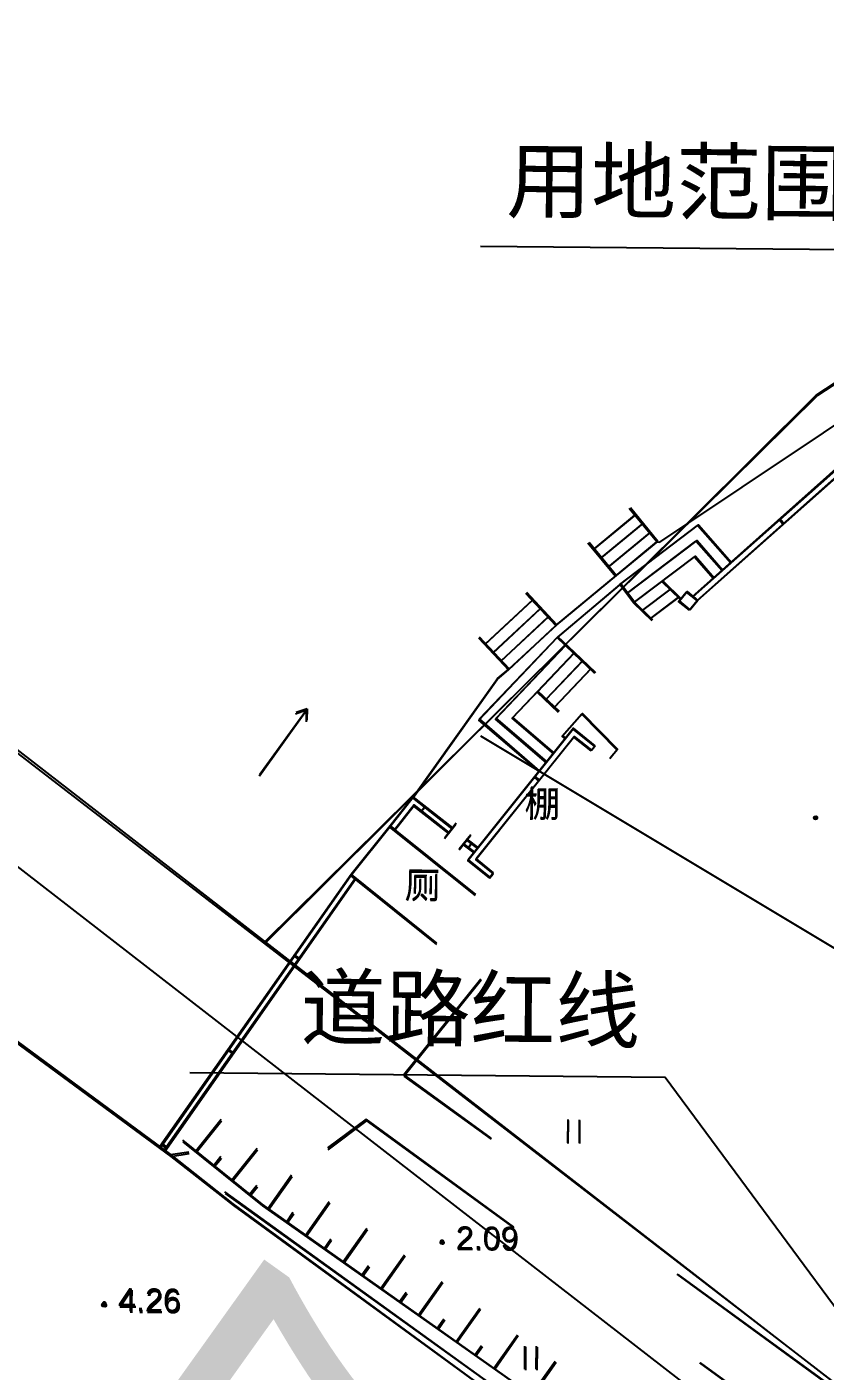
# Model space of a CAD drawing. Header units: millimetres. Extents: x 2463 to 59352, y -11079 to 11941.
# Drawn here: x 6162.3 to 6196.9, y 1732.2 to 1790.5 of the extents above; entities that cross this region are included whole.
import ezdxf
from ezdxf.enums import TextEntityAlignment as Align

# ---------------------------------------------------------------- set-up
doc = ezdxf.new("R2010")
doc.units = ezdxf.units.MM
doc.header["$LTSCALE"] = 10
doc.linetypes.add('X6', pattern=[2, 1, -1])
for name, color, linetype in [('1：500地形', 8, 'Continuous'), ('GH-水系', 5, 'Continuous'), ('Other', 7, 'Continuous'), ('RD-侧石线', 5, 'Continuous'), ('RD-红线', 7, 'Continuous'), ('Txt-txt', 7, 'Continuous'), ('植被层', 3, 'Continuous'), ('路名', 7, 'Continuous')]:
    doc.layers.add(name, color=color, linetype=linetype)
doc.styles.add('DIMST', font='', dxfattribs={"width": 0.8})
doc.styles.get("Standard").update_dxf_attribs({"font": 'arial.ttf'})
doc.styles.get('DIMST').set_extended_font_data('SimSun')
doc.linetypes.add('10422', pattern='A,2,[150,AAA.SHX,S=1,R=0,X=0,Y=1],2,[177,AAA.SHX,S=1,R=0,X=0,Y=0.8],1e-09', length=4.000000001)
doc.linetypes.add('444', pattern='A,4.5,[145,AAA.SHX,S=1,R=0,X=0,Y=1],4.5,-0.5,[146,AAA.SHX,S=1,R=0,X=0,Y=0],-0.5', length=10)

# ---------------------------------------------------------------- blocks, each defined once
blk = doc.blocks.new('720100000')
at = {"const_width": 0.2}
blk.add_lwpolyline([(-0.1, 0, 1), (0.1, 0, 1)], format="xyb", close=True, dxfattribs=at)
blk = doc.blocks.new('380407017')
at = {"linetype": 'Continuous', "flags": 128}
blk.add_lwpolyline([(0, -0.5), (0, 1.1)], dxfattribs=at)
blk = doc.blocks.new('810602002')
for p, q in [((-0.5, -1), (-0.5, 1)), ((0.5, -1), (0.5, 1))]:
    blk.add_line(p, q)
blk = doc.blocks.new('261301000')
for p, q in [((0, 0), (7, 0)), ((7, 0), (6.180847955711008, 0.573576436351046)), ((7, 0), (6.180847955711008, -0.573576436351046))]:
    blk.add_line(p, q)

msp = doc.modelspace()

# ---------------------------------------------------------------- linework, layer by layer
at = {"layer": '1：500地形', "color": 251, "linetype": 'Continuous'}
for p, q in [((6117.011469734747, 1779.601440172066), (6168.552284962296, 1741.617907199898)), ((6186.945638054081, 1767.89179087326), (6188.735972831464, 1769.367722905596)), ((6189.690126363859, 1768.210315980372), (6188.49606249112, 1769.658739013486)), ((6187.263689270856, 1767.505988405441), (6189.054023988692, 1768.981920438242)), ((6194.999549375761, 1769.167623819672), (6195.165368412303, 1768.980529843719)), ((6186.705727712515, 1768.182806504779), (6187.899791585254, 1766.734383470734)), ((6187.581740428026, 1767.120185938087), (6189.372075145862, 1768.596117970888)), ((6187.899791585254, 1766.734383470734), (6189.690126363859, 1768.210315980372)), ((6188.681342499362, 1765.571773271431), (6189.90243567477, 1766.494448303134)), ((6189.90243567477, 1766.494448303134), (6190.696615235387, 1765.71888407495)), ((6185.302664067045, 1764.593340549507), (6184.000946602815, 1765.990831854177)), ((6189.039063421866, 1765.222437467781), (6190.260156656879, 1766.145112499484)), ((6189.396784343147, 1764.873101187293), (6190.617877578103, 1765.795776218996)), ((6182.22463886472, 1763.776180241612), (6184.28028174097, 1765.690944260341)), ((6182.565432953505, 1763.41031233769), (6184.621075829813, 1765.325076356885)), ((6189.475522059978, 1764.796209042781), (6188.681342499362, 1765.571773271431)), ((6182.906227041125, 1763.044443957862), (6184.96186997826, 1764.959208453429)), ((6183.24702112991, 1762.678576054406), (6185.302664067045, 1764.593340549507)), ((6181.945303665738, 1764.076067358144), (6183.24702112991, 1762.678576054406)), ((6186.080314051973, 1763.384800838196), (6184.487000844414, 1761.714349876047)), ((6186.442122418988, 1763.039699761086), (6184.848809272315, 1761.369249275309)), ((6186.995599579795, 1762.511780912877), (6186.080314051973, 1763.384800838196)), ((6186.803930845666, 1762.694598683045), (6185.210617698935, 1761.024148197734)), ((6184.487000844414, 1761.714349876047), (6185.402286373459, 1760.841330427565)), ((6186.977401808517, 1759.348810611182), (6186.820806754376, 1759.153930988517)), ((6184.355480397035, 1758.011001830344), (6184.550359842049, 1757.854407134355)), ((6179.601575914219, 1756.723722796311), (6179.446877876211, 1756.527334318851)), ((6178.081799214679, 1755.871578264871), (6178.277705280258, 1755.716269332339)), ((6180.791112437293, 1755.786708633304), (6180.636414399285, 1755.590320155845)), ((6181.418434238733, 1755.293697032967), (6181.26867538519, 1755.093516359926)), ((6181.620996763611, 1755.142156510969), (6181.471237850465, 1754.941975838394)), ((6182.39490331858, 1753.645983038825), (6182.55149837144, 1753.840862185118)), ((6173.930041672693, 1750.272705450543), (6174.134470796302, 1750.128800012992)), ((6171.051934708697, 1746.184123689663), (6171.256363772643, 1746.040218252112)), ((6168.173827685097, 1742.095541928784), (6168.378256808706, 1741.951636491232)), ((6168.552284962296, 1741.617907199898), (6169.343266542159, 1741.737690862157)), ((6170.426807480429, 1741.153268337139), (6170.740879273131, 1741.54231672071)), ((6171.983002444236, 1739.896980924421), (6172.29707423816, 1740.286029784829)), ((6173.589412860312, 1738.707096022908), (6173.878213813443, 1739.1152556449)), ((6175.222049917125, 1737.551892452297), (6175.510850928638, 1737.960051597451)), ((6176.854686972658, 1736.396688405779), (6177.143487984113, 1736.804847550002)), ((6178.48732402819, 1735.24148435833), (6178.776125039703, 1735.649643503019)), ((6180.119961083723, 1734.086280310881), (6180.408762095236, 1734.49443945557)), ((6181.75259819886, 1732.931076263432), (6182.041399152049, 1733.339235884958))]:
    msp.add_line(p, q, dxfattribs=at)
at = {"layer": '1：500地形', "color": 8, "linetype": 'Continuous'}
for p, q in [((6186.898045238197, 1767.860298227408), (6188.684609755206, 1769.340791884699)), ((6189.641712194863, 1768.185822222737), (6188.44395794123, 1769.631195014697)), ((6187.217079384865, 1767.475308340398), (6189.003643901759, 1768.955801997688)), ((6194.948676282513, 1769.156668804475), (6195.114971970239, 1768.969998656195)), ((6186.657393424104, 1768.150701357872), (6187.855147678087, 1766.705328565911)), ((6187.53611353136, 1767.090318452456), (6189.322678048311, 1768.570812109747)), ((6187.855147678087, 1766.705328565911), (6189.641712194863, 1768.185822222737)), ((6188.639661289608, 1765.544715482165), (6189.858397217091, 1766.470501977839)), ((6189.858397217091, 1766.470501977839), (6190.654552291178, 1765.696965701301)), ((6185.263489347913, 1764.557668247149), (6183.958211783409, 1765.951834835932)), ((6188.998272054801, 1765.196292866842), (6190.217007980538, 1766.122079360654)), ((6189.356882819995, 1764.847870250587), (6190.575618744102, 1765.773656743002)), ((6182.187558356645, 1763.732659981475), (6184.238310920688, 1765.652661028673)), ((6182.529284499093, 1763.367662387323), (6184.580037063077, 1765.287663434987)), ((6189.435816367421, 1764.771179209352), (6188.639661289608, 1765.544715482165)), ((6182.871010641598, 1763.002664793637), (6184.921763205466, 1764.922665840835)), ((6183.212736784046, 1762.637667199486), (6185.263489347913, 1764.557668247149)), ((6181.907459219367, 1764.031833788735), (6183.212736784046, 1762.637667199486)), ((6186.044219233068, 1763.351115819887), (6184.45517176614, 1761.676606906933)), ((6186.406906652179, 1763.006938778219), (6184.817859185192, 1761.332429865264)), ((6186.961728447264, 1762.480433269293), (6186.044219233068, 1763.351115819887)), ((6186.769594071289, 1762.662761736085), (6185.180546604302, 1760.988252823596)), ((6184.45517176614, 1761.676606906933), (6185.372680980277, 1760.805924356804)), ((6186.951598003538, 1759.317426728905), (6186.795500495095, 1759.122148548142)), ((6184.333097238299, 1757.972935430129), (6184.528375419004, 1757.816837921162)), ((6147.620577750758, 1756.897475284413), (6168.571764241295, 1741.539587381185)), ((6179.582491443756, 1756.673535623942), (6179.428294776679, 1756.476753033587)), ((6178.064893131233, 1755.81751751423), (6178.26119466391, 1755.662708896101)), ((6180.77441400281, 1755.739558254258), (6180.620217335791, 1755.542775664368)), ((6181.402991204379, 1755.248148342018), (6181.253743389943, 1755.047586406936)), ((6181.605939524396, 1755.097124703118), (6181.456691710018, 1754.896562768035)), ((6182.383659636691, 1753.602930052561), (6182.539757145192, 1753.798208232858)), ((6173.927429171368, 1750.208073607535), (6174.132224624949, 1750.064690127858)), ((6171.059759580561, 1746.112164536846), (6171.264555034142, 1745.968781057169)), ((6168.192089989696, 1742.016255465691), (6168.396885443277, 1741.872871985548)), ((6168.571764241295, 1741.539587381185), (6169.362437735401, 1741.66138814332)), ((6170.447465751118, 1741.079730904084), (6170.760544218852, 1741.46957942972)), ((6172.006859854011, 1739.827417033148), (6172.319938321745, 1740.217265559249)), ((6173.616299835123, 1738.64163329348), (6173.904058866525, 1739.050527827238)), ((6175.251877970675, 1737.490597168338), (6175.539637002019, 1737.899491702095)), ((6176.887456106344, 1736.339561042731), (6177.175215137688, 1736.748455576488)), ((6178.52303424178, 1735.188524916657), (6178.81079327324, 1735.59741945088)), ((6180.158612377449, 1734.037488790584), (6180.446371408792, 1734.446383325272)), ((6181.794190512943, 1732.886452665442), (6182.081949544345, 1733.295347199664))]:
    msp.add_line(p, q, dxfattribs=at)
at = {"layer": '1：500地形', "color": 251}
for p, q in [((6169.648709997275, 1741.781411566661), (6170.752094191763, 1743.148201960959)), ((6171.204904962362, 1740.525124630314), (6172.30828915685, 1741.891915024613)), ((6172.773094333157, 1739.284698285051), (6173.80253443969, 1740.739594642428)), ((6174.40573138869, 1738.129494238068), (6175.435171495223, 1739.584390595444)), ((6176.03836844428, 1736.974290190619), (6177.067808550755, 1738.429186548461)), ((6177.671005499813, 1735.81908614317), (6178.700445606346, 1737.273982501012)), ((6179.303642556568, 1734.663882573024), (6180.333082663101, 1736.1187789304)), ((6180.9362796121, 1733.508678525575), (6181.965719778238, 1734.963574882951)), ((6182.568916727296, 1732.353474478592), (6183.598356833771, 1733.808370836434)), ((6184.201553782828, 1731.198270431143), (6185.230993889361, 1732.653166788985))]:
    msp.add_line(p, q, dxfattribs=at)
at = {"layer": '1：500地形', "color": 8}
for p, q in [((6169.667768699614, 1741.705887840018), (6170.767663231558, 1743.075487815198)), ((6171.227162802623, 1740.453573968616), (6172.327057334509, 1741.823173944727)), ((6172.798510767318, 1739.217151356284), (6173.824236782764, 1740.674668636993)), ((6174.434088902986, 1738.066115230677), (6175.4598149182, 1739.52363251092)), ((6176.06966703848, 1736.915079105534), (6177.095393053694, 1738.372596385312)), ((6177.705245174091, 1735.764042979927), (6178.730971189305, 1737.221560259704)), ((6179.340823309585, 1734.613006853388), (6180.36654932509, 1736.070524134097)), ((6180.976401445254, 1733.461970728245), (6182.002127460701, 1734.919488008954)), ((6182.611979580806, 1732.310934602638), (6183.637705596253, 1733.768451883347)), ((6184.247557716417, 1731.15989847703), (6185.273283731864, 1732.617415757739))]:
    msp.add_line(p, q, dxfattribs=at)
at = {"layer": '1：500地形', "color": 8, "linetype": '10422', "flags": 128}
for points in [[(6189.641712194863, 1768.185822222737), (6189.769019519126, 1768.169754549284), (6200.440719452368, 1775.295440233202), (6209.700034836396, 1781.423835460451), (6218.023151492207, 1787.015710390528), (6218.279089234917, 1787.183337445726), (6218.772452707724, 1787.389890278579), (6238.783222201369, 1795.814676475135), (6239.698942509744, 1796.200279012211), (6240.229937577302, 1796.48357080238), (6252.504120062718, 1802.911480410379), (6252.904365576311, 1803.075054618419), (6253.412115792833, 1803.180504689348), (6292.228777435872, 1809.428074127884), (6301.864931733146, 1810.845688801148)], [(6185.263489347913, 1764.557668247149), (6187.855147678087, 1766.705328565911)], [(6188.034765576625, 1766.341020182595), (6185.318844394789, 1764.039469903224)], [(6179.06176158882, 1757.081573794019), (6182.707789522103, 1762.218189830781), (6183.212736784046, 1762.637667199486)]]:
    msp.add_lwpolyline(points, dxfattribs=at)
at = {"layer": '1：500地形', "color": 8, "linetype": '10422', "extrusion": (-0.02249646185367215, 0.003258727077910039, 0.9997416115686583), "flags": 128}
for points, elevation in [([(-2637.261749500969, 5870.701889688739), (-2637.264098541665, 5870.830185468053), (-2645.846072679228, 5880.370117115182), (-2653.238578637859, 5888.655224543461), (-2659.965892995223, 5896.090718987832), (-2660.16847974072, 5896.319982086197), (-2660.443627478393, 5896.778638070197), (-2671.650129903573, 5915.3749339801), (-2672.163026846486, 5916.22591560517), (-2672.519515733528, 5916.710813196029), (-2680.64065286694, 5927.936707783526), (-2680.859916552142, 5928.309369061686), (-2681.037068335893, 5928.796757249764), (-2692.784851187533, 5966.316817791561), (-2695.569259453219, 5975.650207937276)], -133.7636578708457), ([(-2633.043411101658, 5866.889022300859), (-2635.540426953483, 5869.146022429377)], -133.7636578708429), ([(-2635.205631617769, 5869.376012148153), (-2632.538501098185, 5867.018094349244)], -133.7636578708446), ([(-2624.755461770422, 5861.823125405189), (-2630.361713511726, 5864.695108242541), (-2630.849247060798, 5865.134703554958)], -133.7636578708446)]:
    msp.add_lwpolyline(points, dxfattribs=dict(at, elevation=elevation))
at = {"layer": '1：500地形', "color": 8, "linetype": 'Continuous', "flags": 128}
for points in [[(6191.180145978551, 1765.79946174834), (6200.869684758743, 1774.431417798978), (6200.411936521969, 1775.183638878056), (6218.023151492207, 1787.015710390528, -0.0925327459823723), (6218.589243655066, 1787.312756957841), (6238.783222201369, 1795.814676475135), (6239.698942509744, 1796.200279012211), (6240.229937577302, 1796.48357080238), (6252.500200016455, 1802.909878347889), (6252.904365576311, 1803.075054618419), (6253.412115792833, 1803.180504689348), (6279.220989328491, 1807.217029906233), (6292.228777435872, 1809.428074127884), (6301.864931733146, 1810.845688801148), (6302.228151599209, 1810.30413425237), (6302.676115576034, 1809.744156637584)], [(6191.375103307861, 1765.638324913923), (6201.191578186381, 1774.383362386265), (6200.74975287766, 1775.109417199512), (6218.170786427132, 1786.813715575618, -0.0961103757394313), (6218.674297310326, 1787.077312552725), (6238.880228617551, 1795.584264333249, 1.68691563012e-05), (6238.880244164759, 1795.58427087905), (6239.806517488238, 1795.974317206425), (6240.346772066639, 1796.262549049576), (6252.605718141162, 1802.68292987289), (6252.977685653519, 1802.834947293979), (6253.45687637976, 1802.93446610205), (6279.261253224367, 1806.970288033486), (6292.267922610657, 1809.181142096762), (6301.745201876069, 1810.575384003931), (6302.026373602015, 1810.156161815283), (6302.391477715953, 1809.69976321783)]]:
    msp.add_lwpolyline(points, format="xyb", dxfattribs=at)
at = {"layer": '1：500地形', "color": 251, "linetype": 'Continuous', "flags": 128}
for points in [[(6191.222468679336, 1765.82003942214), (6200.933991957254, 1774.4272539703), (6200.478163756403, 1775.180640050099), (6218.119499475028, 1786.967755207215, -0.0925327459823723), (6218.686347429439, 1787.263356670161), (6238.901944663698, 1795.713743272127), (6239.818645518362, 1796.097009076626), (6240.35036137546, 1796.378945539129), (6252.63697439412, 1802.773936761898), (6253.041559911248, 1802.938081366365), (6253.549577447908, 1803.042236372252), (6279.368662292052, 1807.012922071275), (6292.38204745608, 1809.190782314521), (6302.021786087573, 1810.583815292344), (6302.383623502074, 1810.041335798223), (6302.830157755439, 1809.480217492563)], [(6191.417014361274, 1765.658405880798), (6201.255761772483, 1774.378377580439), (6200.815789718154, 1775.105557086767), (6218.266618759111, 1786.765384463948, -0.0961103757394313), (6218.770800316155, 1787.027696299256), (6238.998363102468, 1795.483084516489, 1.68691563012e-05), (6238.99837867651, 1795.483091152162), (6239.925643810917, 1795.870773777255), (6240.466631755147, 1796.157626790349), (6252.741913363776, 1802.546719730721), (6253.114267365805, 1802.697787883115), (6253.593710390765, 1802.796084425301), (6279.408296737734, 1806.766078419407), (6292.420562693997, 1808.943751298246), (6301.901367191838, 1810.313816794083), (6302.181468727564, 1809.893878770881), (6302.545407631931, 1809.436550568213)]]:
    msp.add_lwpolyline(points, format="xyb", dxfattribs=at)
at = {"layer": '1：500地形', "color": 8, "linetype": 'Continuous', "flags": 128}
for points in [[(6188.034765576625, 1766.341020182595), (6191.406769615862, 1768.902490416896), (6192.840116517591, 1767.27825171629)], [(6188.337213433146, 1765.942867832613), (6191.339271601088, 1768.223316654452), (6192.466772112095, 1766.945656679925)], [(6188.639661289608, 1765.544715482165), (6191.271773586255, 1767.544142892008), (6192.093427706832, 1766.613061644026)], [(6188.639661289608, 1765.544715482165), (6188.034765576625, 1766.341020182595)], [(6184.538054904117, 1758.229337729403), (6181.92549440617, 1760.463620267697), (6185.318844394789, 1764.039469903224)], [(6186.044219233068, 1763.351115819887), (6185.318844394789, 1764.039469903224)], [(6184.863026541805, 1758.609329090808), (6182.650631990606, 1760.501386525464), (6185.681531813842, 1763.695292861556)], [(6185.187998179377, 1758.98932045268), (6183.375769574808, 1760.539152782765), (6186.044219232952, 1763.351115819887)], [(6187.602853334831, 1758.796189853811), (6187.906630067302, 1759.175741312449), (6186.395358078737, 1760.714352691901), (6185.54062714489, 1759.755309402366), (6185.665836004397, 1759.640193312318)], [(6186.951598003538, 1759.317426728905), (6186.009687529617, 1760.070352005661), (6181.441749162828, 1754.355855329317), (6182.383659636691, 1753.602930052561)], [(6186.795500495095, 1759.122148548142), (6186.048868201704, 1759.718976316863), (6181.793124851976, 1754.395036001113), (6182.539757145192, 1753.798208232858)], [(6180.77441400281, 1755.739558254258), (6179.06176158882, 1757.081573794019), (6178.064893131233, 1755.81751751423)], [(6180.620217335791, 1755.542775664368), (6179.103735764367, 1756.731073895358), (6178.26119466391, 1755.662708896101)], [(6181.780029120187, 1752.847787512355), (6178.064893131233, 1755.81751751423), (6176.372213172117, 1753.699972743058), (6180.087349160896, 1750.730242742115)], [(6181.874524419169, 1754.897257722338), (6181.402991204379, 1755.248148342018)], [(6181.718333400526, 1754.701862560009), (6181.253743389943, 1755.047586406936)], [(6176.372213172117, 1753.699972743058), (6168.100315922902, 1741.885174034984)], [(6176.567886181905, 1753.543559623771), (6168.301993807343, 1741.737337713019)], [(6169.0893374428, 1742.170412801561), (6172.541875954923, 1739.397757794131), (6228.408167376854, 1700.081923086085)], [(6168.571764241295, 1741.539587381185), (6171.278969837616, 1739.415594241471), (6187.722516035634, 1727.430252467171), (6205.555374860794, 1714.627170255297), (6226.234982146505, 1699.920123968162), (6235.760283106212, 1693.069311853387), (6286.371209008999, 1656.292308817972), (6287.81803646256, 1655.153854131588)]]:
    msp.add_lwpolyline(points, dxfattribs=at)
at = {"layer": '1：500地形', "color": 251, "linetype": 'Continuous', "flags": 128}
for points in [[(6188.078479741615, 1766.369618523755), (6191.4570059329, 1768.922479738836), (6192.886205515913, 1767.294590772484)], [(6188.37991115029, 1765.970695897826), (6191.387775900397, 1768.24348062778), (6192.512014037204, 1766.962949013227)], [(6188.681342499362, 1765.571773271431), (6191.318545806951, 1767.564481040352), (6192.137822498831, 1766.631307253503)], [(6188.681342499362, 1765.571773271431), (6188.078479741615, 1766.369618523755)], [(6184.561091391342, 1758.266880668123), (6181.954237974629, 1760.507819340919), (6185.356697257057, 1764.075002516975)], [(6186.080314051973, 1763.384800838196), (6185.356697257057, 1764.075002516975)], [(6184.887031109569, 1758.646042107028), (6182.679469551107, 1760.543735910096), (6185.718505624131, 1763.729901439399)], [(6185.212970886236, 1759.02520306863), (6183.404701067981, 1760.579652478807), (6186.080314051973, 1763.384800838196)], [(6187.6273256203, 1758.825914303196), (6187.932069393662, 1759.204689473734), (6186.424726605854, 1760.747150274814), (6185.567552414812, 1759.790290462674), (6185.692467251591, 1759.67485524796)], [(6186.977401808517, 1759.348810611182), (6186.037414791501, 1760.104135741834), (6181.45491630168, 1754.401308169477), (6182.39490331858, 1753.645983038825)], [(6186.820806754376, 1759.153930988517), (6186.075699121489, 1759.752660945878), (6181.806390739892, 1754.439592619316), (6182.55149837144, 1753.840862185118)], [(6180.791112437293, 1755.786708633304), (6179.08188849551, 1757.133087975328), (6178.081799214679, 1755.871578264871)], [(6180.636414399285, 1755.590320155845), (6179.122968573329, 1756.782482379936), (6178.277705280258, 1755.716269332339)], [(6181.789348759312, 1752.892382673343), (6178.081799214679, 1755.871578264871), (6176.383723924084, 1753.758357772493), (6180.091273467495, 1750.779161704128)], [(6181.889070960899, 1754.941604951286), (6181.418434238733, 1755.293697032967)], [(6181.732382144926, 1754.746608745661), (6181.26867538519, 1755.093516359926)], [(6176.383723924084, 1753.758357772493), (6168.081719640732, 1741.964695219305)], [(6176.578997371458, 1753.60144591367), (6168.283019758152, 1741.816344675497)], [(6169.071465452, 1742.247410463524), (6172.516920964672, 1739.465958600753), (6228.282754525864, 1700.007763063424)], [(6168.552284962296, 1741.617907199898), (6171.254064461829, 1739.487015872617), (6187.666988212588, 1727.459773466346), (6205.467134432491, 1714.611249952932), (6226.10916371082, 1699.851507217512), (6235.616960504705, 1692.976423015241), (6286.133921028379, 1656.070455074199), (6300.401804342839, 1644.784547683206)]]:
    msp.add_lwpolyline(points, dxfattribs=at)
at = {"layer": '1：500地形', "color": 251, "linetype": '10422', "flags": 128}
for points in [[(6185.302664067045, 1764.593340549507), (6187.899791585254, 1766.734383470734)], [(6188.078479741615, 1766.369618523755), (6185.356697257057, 1764.075002516975)], [(6179.08188849551, 1757.133087975328), (6182.741005637947, 1762.260387989116), (6183.24702112991, 1762.678576054406)]]:
    msp.add_lwpolyline(points, dxfattribs=at)
at = {"layer": '1：500地形', "color": 8, "linetype": 'Continuous', "flags": 128}
msp.add_lwpolyline([(6191.055790928514, 1765.224474753142), (6190.589946631955, 1765.609506062121), (6190.922772165361, 1766.012187281513), (6191.388616462677, 1765.627155972534)], close=True, dxfattribs=at)
at = {"layer": '1：500地形', "color": 251, "linetype": 'Continuous', "flags": 128}
msp.add_lwpolyline([(6191.096647487868, 1765.245371142291), (6190.631786741231, 1765.631589466595), (6190.96563825416, 1766.033420342375), (6191.430499002077, 1765.647202494909)], close=True, dxfattribs=at)
at = {"layer": '1：500地形', "color": 251, "linetype": 'X6', "flags": 128}
for points in [[(6182.015556944099, 1749.226826066506), (6178.667358872861, 1745.076382671838), (6210.628751602055, 1721.763658551854), (6212.846496755114, 1724.355243185424)], [(6273.441471395347, 1665.343125802354), (6275.060094760005, 1667.558700614032), (6208.138761180891, 1718.853937267681), (6208.988732819535, 1719.847186103352), (6177.039324525193, 1743.151168820803), (6172.313492752526, 1739.630182410945)]]:
    msp.add_lwpolyline(points, dxfattribs=at)
at = {"layer": '1：500地形', "color": 8, "linetype": 'X6', "flags": 128}
for points in [[(6182.015585653282, 1749.182819793356), (6178.677984321754, 1745.023850397562), (6210.698732847495, 1721.792720580828), (6212.909860861577, 1724.389953038544)], [(6273.655150456909, 1665.532576915231), (6275.268117683738, 1667.752272867952), (6208.216171823182, 1718.876657816005), (6209.063607379359, 1719.872071522643), (6177.054865574961, 1743.094490433932), (6172.33802952603, 1739.561462215968)]]:
    msp.add_lwpolyline(points, dxfattribs=at)
at = {"layer": '1：500地形', "color": 8, "linetype": 'X6', "extrusion": (-0.02249646185367215, 0.003258727077910039, 0.9997416115686583), "flags": 128}
for points, elevation in [([(-2617.361756284459, 5865.878801741909), (-2612.767268683657, 5863.171904483178), (-2594.366587884019, 5898.19230817642), (-2597.253979353884, 5900.008258073971)], -133.7636578708444), ([(-2547.712991374648, 5968.56386646647), (-2550.140993869938, 5969.84195773056), (-2591.124746850719, 5896.153436428838), (-2592.231366720903, 5896.849416264377), (-2610.625147874189, 5861.842144063919), (-2606.45240914124, 5857.680523926042)], -133.7636578708461)]:
    msp.add_lwpolyline(points, dxfattribs=dict(at, elevation=elevation))
at = {"layer": '1：500地形', "color": 251, "linetype": '444', "flags": 128}
msp.add_lwpolyline([(6229.207739132196, 1697.906836813205), (6170.909006657925, 1740.006333882344)], dxfattribs=at)
at = {"layer": '1：500地形', "color": 8, "linetype": '444', "flags": 128}
msp.add_lwpolyline([(6229.338507423034, 1697.983362532575), (6170.932588634345, 1739.934030410257)], dxfattribs=at)
at = {"layer": '1：500地形', "color": 8, "linetype": '444', "extrusion": (-0.02249646185367215, 0.003258727077910039, 0.9997416115686583), "elevation": -133.7636578708454, "flags": 128}
msp.add_lwpolyline([(-2573.475358541235, 5920.052849419721), (-2606.619645296006, 5856.236189051922)], dxfattribs=at)
at = {"layer": 'GH-水系', "linetype": 'ByBlock'}
for points in [[(6172.646256823531, 1750.843041143735), (6196.62599629941, 1774.554379264713), (6218.494688520821, 1788.7934122145), (6253.647636229553, 1803.671134831273), (6319.18291001997, 1818.686337838304), (6322.215140703282, 1842.620169900712), (6325.655896903396, 1847.034606049192), (6419.96955759157, 1870.22647550365), (6451.624628183055, 1867.464138377813), (6478.588594817762, 1862.522688052506)], [(6172.642193797366, 1750.775133389869), (6196.561378869492, 1774.547555004136), (6218.393682876458, 1788.84231832659), (6253.508570222099, 1803.809651227091), (6319.005334187039, 1818.991955171228), (6321.976511062096, 1842.933442952), (6325.405996955555, 1847.356640390009), (6358.120367660218, 1855.48969294306)]]:
    msp.add_lwpolyline(points, dxfattribs=at)
at = {"layer": 'Other', "elevation": -4.636}
msp.add_lwpolyline([(6215.695969552298, 1763.105243044329), (6202.606043038571, 1780.803204588947), (6181.995126945987, 1780.999986308982)], dxfattribs=at)
at = {"layer": 'Other'}
msp.add_lwpolyline([(6203.08937979091, 1727.262896227539), (6189.999453277183, 1744.960857772157), (6169.388537184599, 1745.157639492192)], dxfattribs=at)
at = {"layer": 'RD-侧石线', "color": 0, "linetype": 'ByBlock', "ltscale": 0.09}
msp.add_line((6117.099369763253, 1788.808092760277), (6251.975345812478, 1684.338025817537), dxfattribs=at)
at = {"layer": 'RD-红线', "color": 251, "linetype": 'ByBlock'}
msp.add_line((6117.147321063765, 1793.830515161977), (6254.461211167772, 1687.472128521074), dxfattribs=at)
at = {"layer": 'RD-红线'}
msp.add_lwpolyline([(6095.082381622373, 1810.522110730764), (6254.611505617593, 1687.606597387121), (6307.273520920748, 1645.061656200682), (6306.953446319067, 1645.320240211096), (6326.525127276518, 1638.235452398547), (6329.652781660059, 1638.605668412876), (6466.937623961801, 1654.855880542547), (6469.08364808545, 1655.109902375732), (6480.10959496032, 1667.180990781524), (6480.168760211413, 1669.341186630429), (6482.717422331423, 1762.395964802598, 0.01922816686001521), (6482.553167865351, 1777.233690449391), (6478.674665673376, 1855.48969294306)], format="xyb", dxfattribs=at)
at = {"layer": '植被层'}
msp.add_lwpolyline([(6199.502210655281, 1749.2719747274), (6182.014482951055, 1759.757533488684)], dxfattribs=at)

# ---------------------------------------------------------------- block references
at = {"layer": '1：500地形', "color": 251, "linetype": 'Continuous'}
for name, p, xscale, yscale, zscale, rotation in [('261301000', (6172.421667020275, 1758.114745758363), 0.4999999999999996, 0.4999999999999996, 0.4999999999999996, 54.15174109136114), ('380407017', (6180.791112437293, 1755.786708633304), 0.4999999999999991, 0.4999999999999991, 0.4999999999999991, 141.7720075337662), ('720100000', (6196.552017594486, 1756.225258944445, 1.209999999999997), 0.4999999999999997, 0.4999999999999997, 0.4999999999999997, 359.4529881682059), ('380407017', (6181.418434238733, 1755.293697032967), 0.4999999999999997, 0.4999999999999997, 0.4999999999999997, 141.8362337075594), ('810602002', (6186.038423986671, 1742.629840133135), 0.4999999999999997, 0.4999999999999997, 0.4999999999999997, 359.4529881682059), ('720100000', (6180.325803811344, 1737.848541770485, 2.089999999999995), 0.4999999999999997, 0.4999999999999997, 0.4999999999999997, 359.4529881682059), ('720100000', (6165.67968599513, 1735.168265572172, 4.259999999999994), 0.4999999999999997, 0.4999999999999997, 0.4999999999999997, 359.4529881682059), ('810602002', (6184.170168685176, 1732.812309141626), 0.4999999999999997, 0.4999999999999997, 0.4999999999999997, 359.4529881682059)]:
    msp.add_blockref(name, p, dxfattribs=dict(at, xscale=xscale, yscale=yscale, zscale=zscale, rotation=rotation))
at = {"layer": '1：500地形', "color": 8, "linetype": 'Continuous'}
for name, p, xscale, yscale, zscale, rotation in [('261301000', (6172.399058076468, 1758.046241476555), 0.5000000001893636, 0.5000000000000423, 0.5, 54.29787575301348), ('380407017', (6180.77441400281, 1755.739558254258), 0.499999999933865, 0.5000000000000423, 0.5, 141.9181421890491), ('720100000', (6196.534149333982, 1756.218305885215, 1.209999999999997), 0.5000000000005034, 0.5000000000005034, 0.5000000000005034, 359.5991228145418), ('380407017', (6181.402991204379, 1755.248148342018), 0.5000000001183064, 0.5000000000000423, 0.5, 141.982368333861), ('810602002', (6186.055265409321, 1742.596115987637), 0.5000000000005034, 0.5000000000005034, 0.5000000000005034, 359.5991228145418), ('720100000', (6180.354858659006, 1737.800262822659, 2.089999999999998), 0.5000000000005034, 0.5000000000005034, 0.5000000000005034, 359.5991228145418), ('720100000', (6165.715624587758, 1735.082639935781, 4.259999999999998), 0.5000000000005034, 0.5000000000005034, 0.5000000000005034, 359.5991228145418), ('810602002', (6184.212056055172, 1732.773851777782), 0.5000000000005034, 0.5000000000005034, 0.5000000000005034, 359.5991228145418)]:
    msp.add_blockref(name, p, dxfattribs=dict(at, xscale=xscale, yscale=yscale, zscale=zscale, rotation=rotation))
at = {"layer": '1：500地形', "color": 8, "linetype": 'Continuous', "extrusion": (-0.02249646185367215, 0.003258727077910039, 0.9997416115686583), "yscale": 0.5000000000001075, "zscale": 0.4999999999999977}
for name, p, xscale, rotation in [('261301000', (-2624.755001568353, 5855.090948816708, -133.7636578708458), 0.4999999998103224, 152.5401829981773), ('380407017', (-2623.672833803977, 5863.710478230187, -133.763657870845), 0.4999999999348091, 240.1604494653384), ('720100000', (-2626.405947946634, 5879.238792500713, -132.5536578708432), 0.4999999999983986, 97.84143009071664), ('380407017', (-2623.276612508388, 5864.403011034369, -133.7636578708435), 0.5000000001175688, 240.2246756099887), ('810602002', (-2611.422216355242, 5870.821022396137, -133.7636578708442), 0.4999999999983986, 97.84143009071664), ('720100000', (-2605.85869239878, 5865.867029473409, -131.6736578708457), 0.4999999999983986, 97.84143009071664), ('720100000', (-2601.0704639172, 5851.768606995746, -129.5036578708409), 0.4999999999983986, 97.84143009071664), ('810602002', (-2601.437167786469, 5870.404969517968, -133.7636578708411), 0.4999999999983986, 97.84143009071664)]:
    msp.add_blockref(name, p, dxfattribs=dict(at, xscale=xscale, rotation=rotation))

# ---------------------------------------------------------------- texts
at = {"layer": '1：500地形', "color": 251, "linetype": 'Continuous'}
for s, height, p in [('棚', 1.125, (6183.922614139186, 1756.858116985188)), ('2.09', 0.9999999999999994, (6180.924983786159, 1738.010435106587)), ('4.26', 0.9999999999999994, (6166.278865970004, 1735.330158908275))]:
    msp.add_text(s, height=height, rotation=359.4529597704604, dxfattribs=at).set_placement(p, align=Align.MIDDLE_LEFT)
at = {"layer": '1：500地形', "color": 8, "linetype": 'Continuous'}
for s, height, p in [('棚', 1.125, (6183.903172865483, 1756.818950081599)), ('2.09', 1, (6180.953623761628, 1737.963684224413)), ('4.26', 1, (6166.31438969038, 1735.246061337535))]:
    msp.add_text(s, height=height, rotation=359.5991228145418, dxfattribs=at).set_placement(p, align=Align.MIDDLE_LEFT)
msp.add_text('厕', height=1.125, rotation=359.5991228145418, dxfattribs=at).set_placement((6179.476865842445, 1753.263415097614), align=Align.MIDDLE)
at = {"layer": '1：500地形', "color": 251, "linetype": 'Continuous'}
msp.add_text('厕', height=1.125, rotation=359.4529597704604, dxfattribs=at).set_placement((6179.487253072353, 1753.313883183879), align=Align.MIDDLE)
at = {"layer": 'Txt-txt', "char_height": 2.7, "width": 36.45463103808378, "attachment_point": 3, "rotation": 359.4529881682059}
for s, insert in [('{\\fSimHei|b0|i0|c134|p2;用地范围线}', (6201.546388165998, 1785.054641321656, 1.385596099866496)), ('{\\fSimHei|b0|i0|c134|p49;道路红线}', (6188.93979840461, 1749.212294504867, 6.021596099866496))]:
    msp.add_mtext(s, dxfattribs=dict(at, insert=insert))
at = {"layer": '路名', "color": 0, "linetype": 'ByBlock', "insert": (6161.701561060416, 1722.668193335534, 4.169999999999999), "char_height": 17.50284510428015, "width": 40.53834089218918, "attachment_point": 1, "rotation": 54.42273637947928, "style": 'DIMST'}
msp.add_mtext('{\\fSimSun|b0|i0|c134|p2;07 省 道}', dxfattribs=at)

doc.saveas('drawing.dxf')
